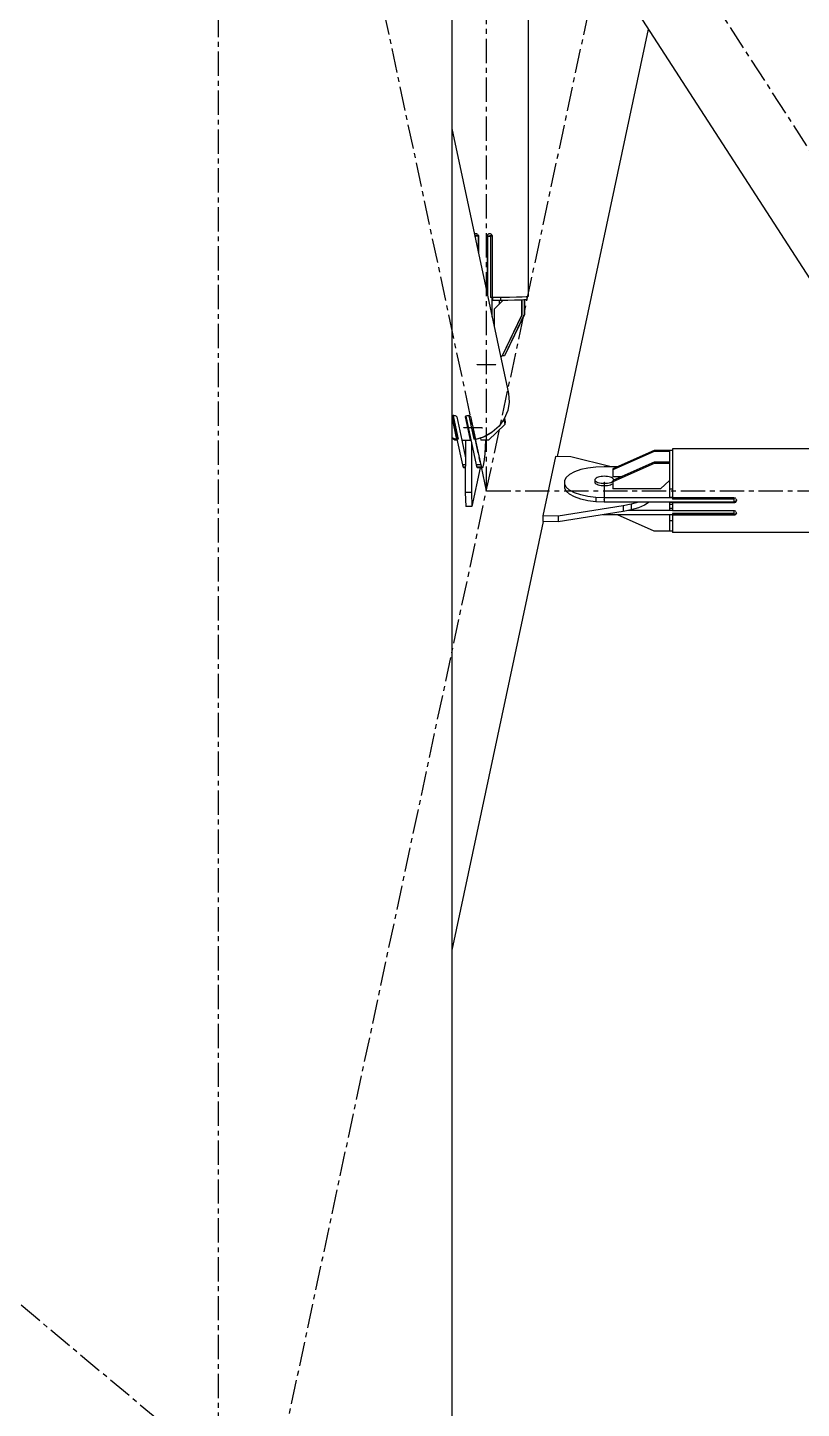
# Model space of a CAD drawing. Header units: millimetres. Extents: x 5143 to 30813, y 232 to 21408.
# Drawn here: x 11777.6 to 12030.4, y 9290.6 to 9741.5 of the extents above; entities that cross this region are included whole.
import ezdxf

# ---------------------------------------------------------------- set-up
doc = ezdxf.new("R2010")
doc.units = ezdxf.units.MM
doc.header["$LTSCALE"] = 0.25
doc.linetypes.add('CENTER', pattern=[50.8, 31.75, -6.35, 6.35, -6.35])
doc.linetypes.add('XKITLINE00', pattern=[0])

msp = doc.modelspace()

# ---------------------------------------------------------------- linework, layer by layer
at = {"color": 8, "linetype": 'CENTER'}
for p, q in [((11840, 8951.04), (11840, 10620.27)), ((11927.5, 9590.27), (11927.5, 10410.27)), ((12370, 9180.27), (11840, 10000.27)), ((11927.5, 9590.27), (11840, 10000.27)), ((11840, 9180.27), (12013.55, 9993.5)), ((11840, 9270.27), (11006.79, 9967.95)), ((11930.48, 9631.42), (11924.51, 9631.43)), ((11926.1, 9610.81), (11920.12, 9610.83)), ((11966.01, 9593.04), (11966.01, 9587.51)), ((11927.5, 9590.27), (12282.5, 9590.27))]:
    msp.add_line(p, q, dxfattribs=at)
at = {"color": 8, "linetype": 'XKITLINE00'}
for p, q in [((11941.09, 9800.66), (11941.09, 9653.69)), ((11916.2, 9794.14), (11916.2, 9217.15)), ((11947.61, 9791.69), (12224, 9364.07)), ((11980.38, 9740.98), (11950.61, 9601.49)), ((11916.2, 9708.62), (11934.67, 9622.06)), ((11923.81, 9674.17), (11923.58, 9674.05)), ((11923.63, 9674.07), (11923.58, 9674.02)), ((11923.84, 9674.18), (11923.63, 9674.07)), ((11924.78, 9673.8), (11923.7, 9673.48)), ((11923.8, 9673.37), (11923.72, 9673.37)), ((11923.8, 9673.37), (11923.8, 9673)), ((11924.84, 9673.37), (11923.8, 9673.37)), ((11924.07, 9674.21), (11923.81, 9674.17)), ((11923.86, 9674.19), (11923.81, 9674.17)), ((11924.33, 9674.17), (11924.07, 9674.21)), ((11924.56, 9674.05), (11924.33, 9674.17)), ((11924.56, 9674.05), (11924.75, 9673.86)), ((11924.75, 9673.86), (11924.87, 9673.62)), ((11924.9, 9673.39), (11924.84, 9673.37)), ((11924.84, 9673.37), (11924.84, 9668.11)), ((11924.87, 9673.62), (11924.91, 9673.36)), ((11924.91, 9673.36), (11924.91, 9667.8)), ((11927.74, 9673.61), (11927.7, 9673.35)), ((11927.75, 9673.37), (11927.7, 9673.35)), ((11927.7, 9673.35), (11927.7, 9654.73)), ((11927.86, 9673.85), (11927.74, 9673.61)), ((11927.79, 9673.63), (11927.74, 9673.61)), ((11927.79, 9673.63), (11927.75, 9673.37)), ((11927.75, 9673.37), (11927.75, 9654.49)), ((11927.91, 9673.87), (11927.79, 9673.63)), ((11929.27, 9673.79), (11927.83, 9673.36)), ((11928.87, 9673.36), (11927.83, 9673.36)), ((11927.83, 9673.36), (11927.83, 9654.11)), ((11928.05, 9674.04), (11927.86, 9673.85)), ((11928.1, 9674.06), (11927.91, 9673.87)), ((11928.29, 9674.16), (11928.05, 9674.04)), ((11928.32, 9674.17), (11928.1, 9674.06)), ((11928.55, 9674.2), (11928.29, 9674.16)), ((11928.34, 9674.18), (11928.29, 9674.16)), ((11928.82, 9674.16), (11928.55, 9674.2)), ((11929.05, 9674.04), (11928.82, 9674.16)), ((11929.35, 9673.37), (11928.87, 9673.36)), ((11928.87, 9673.36), (11928.87, 9653.37)), ((11929.24, 9673.85), (11929.05, 9674.04)), ((11929.24, 9673.85), (11929.34, 9673.62)), ((11929.34, 9673.62), (11929.41, 9673.35)), ((11929.4, 9673.38), (11929.35, 9673.37)), ((11929.35, 9673.37), (11929.35, 9653.37)), ((11929.41, 9673.35), (11929.41, 9653.36)), ((11929.32, 9653.37), (11928.87, 9653.37)), ((11929.32, 9653.37), (11929.32, 9647.1)), ((11929.35, 9653.37), (11929.32, 9653.37)), ((11932.31, 9653.38), (11929.41, 9653.36)), ((11929.44, 9653.37), (11929.41, 9653.36)), ((11929.44, 9653.37), (11929.44, 9652.37)), ((11932.07, 9652.39), (11929.44, 9652.37)), ((11932.82, 9652.4), (11930, 9649.57)), ((11931.64, 9652.39), (11931.64, 9651.22)), ((11932.07, 9653.38), (11932.07, 9652.39)), ((11934.51, 9652.42), (11932.07, 9652.39)), ((11935.03, 9653.42), (11932.31, 9653.38)), ((11936.66, 9652.47), (11934.51, 9652.42)), ((11937.37, 9653.47), (11935.03, 9653.42)), ((11938.42, 9652.52), (11936.66, 9652.47)), ((11939.22, 9653.53), (11937.37, 9653.47)), ((11938.94, 9652.55), (11938.42, 9652.52)), ((11938.96, 9652.55), (11938.94, 9652.55)), ((11938.96, 9652.55), (11938.96, 9647.55)), ((11938.97, 9652.55), (11938.96, 9652.55)), ((11939.72, 9652.58), (11938.97, 9652.55)), ((11939.05, 9652.55), (11939.05, 9647.57)), ((11940.48, 9653.61), (11939.22, 9653.53)), ((11940.5, 9652.65), (11939.72, 9652.58)), ((11939.85, 9652.59), (11939.85, 9647.81)), ((11939.94, 9652.6), (11939.94, 9647.84)), ((11941.09, 9653.69), (11940.48, 9653.61)), ((11940.74, 9652.72), (11940.5, 9652.65)), ((11940.74, 9653.64), (11940.74, 9652.72)), ((11930, 9649.57), (11930, 9643.95)), ((11938.96, 9647.55), (11932.49, 9634.07)), ((11939.05, 9647.57), (11932.58, 9634.09)), ((11939.85, 9647.81), (11933.37, 9634.33)), ((11939.94, 9647.84), (11933.46, 9634.36)), ((11939.05, 9647.57), (11938.96, 9647.55)), ((11939.94, 9647.84), (11939.85, 9647.81)), ((11932.49, 9634.07), (11932.11, 9634.07)), ((11932.58, 9634.09), (11932.49, 9634.07)), ((11933.37, 9634.33), (11932.69, 9634.33)), ((11933.46, 9634.36), (11933.37, 9634.33)), ((11934.9, 9619.25), (11934.45, 9616.44)), ((11934.67, 9622.06), (11934.9, 9619.25)), ((11916.24, 9614.74), (11916.2, 9614.69)), ((11916.41, 9614.79), (11916.24, 9614.74)), ((11916.24, 9614.74), (11917.77, 9607.58)), ((11916.29, 9614.75), (11917.86, 9607.41)), ((11916.64, 9614.81), (11916.41, 9614.79)), ((11916.68, 9614.75), (11916.58, 9614.81)), ((11916.9, 9614.8), (11916.64, 9614.81)), ((11916.68, 9614.75), (11918.3, 9607.17)), ((11917.18, 9614.75), (11916.68, 9614.75)), ((11917.16, 9614.76), (11916.9, 9614.8)), ((11917.41, 9614.69), (11917.16, 9614.76)), ((11917.61, 9614.59), (11917.41, 9614.69)), ((11917.75, 9614.49), (11917.61, 9614.59)), ((11917.75, 9614.49), (11917.81, 9614.39)), ((11917.81, 9614.39), (11919.43, 9606.8)), ((11920.62, 9614.48), (11920.6, 9614.38)), ((11920.6, 9614.38), (11922.22, 9606.79)), ((11920.72, 9614.59), (11920.62, 9614.48)), ((11920.7, 9614.57), (11922.24, 9607.35)), ((11920.89, 9614.68), (11920.72, 9614.59)), ((11920.74, 9614.6), (11924.14, 9598.7)), ((11921.12, 9614.75), (11920.89, 9614.68)), ((11921.76, 9614.74), (11921.1, 9614.74)), ((11921.38, 9614.79), (11921.12, 9614.75)), ((11921.65, 9614.8), (11921.38, 9614.79)), ((11921.89, 9614.78), (11921.65, 9614.8)), ((11921.84, 9614.78), (11921.76, 9614.74)), ((11921.76, 9614.74), (11923.38, 9607.15)), ((11922.1, 9614.73), (11921.89, 9614.78)), ((11922.21, 9614.65), (11922.1, 9614.73)), ((11922.3, 9614.57), (11922.21, 9614.65)), ((11922.3, 9614.57), (11923.92, 9606.98)), ((11934.45, 9616.44), (11933.34, 9613.77)), ((11916.2, 9614.25), (11917.74, 9606.99)), ((11933.55, 9611.89), (11928.17, 9606.78)), ((11931.63, 9611.38), (11929.4, 9609.39)), ((11933.34, 9613.77), (11931.63, 9611.38)), ((11933.19, 9613.56), (11933.55, 9611.89)), ((11933.37, 9613.83), (11933.58, 9612.81)), ((11933.58, 9612.81), (11933.55, 9611.89)), ((11917.74, 9606.99), (11916.2, 9607.51)), ((11917.21, 9606.81), (11916.2, 9607.49)), ((11917.93, 9606.8), (11917.21, 9606.81)), ((11917.77, 9607.58), (11917.74, 9606.99)), ((11917.84, 9606.99), (11917.74, 9607.02)), ((11917.77, 9607.8), (11917.76, 9607.37)), ((11917.76, 9607.37), (11917.84, 9606.99)), ((11917.85, 9607.17), (11917.84, 9606.99)), ((11917.86, 9607.41), (11917.85, 9607.17)), ((11918.3, 9607.17), (11917.85, 9607.17)), ((11917.85, 9607.17), (11919.65, 9598.71)), ((11918.3, 9607.17), (11917.86, 9607.41)), ((11919.42, 9606.8), (11920.65, 9601.06)), ((11920.82, 9606.65), (11919.43, 9606.8)), ((11919.5, 9606.79), (11919.52, 9606.71)), ((11920.22, 9606.66), (11919.52, 9606.71)), ((11920.2, 9606.72), (11920.22, 9606.66)), ((11920.91, 9606.64), (11920.22, 9606.66)), ((11920.66, 9606.65), (11920.61, 9589.7)), ((11922.22, 9606.79), (11920.82, 9606.65)), ((11921.61, 9606.66), (11920.91, 9606.64)), ((11921.6, 9606.73), (11921.61, 9606.66)), ((11922.31, 9606.71), (11921.61, 9606.66)), ((11922.24, 9607.35), (11922.22, 9606.79)), ((11922.25, 9607.55), (11922.23, 9607.09)), ((11922.23, 9607.09), (11922.31, 9606.71)), ((11922.33, 9607.17), (11922.31, 9606.71)), ((11922.65, 9605.66), (11922.61, 9589.7)), ((11923.83, 9607.39), (11923.38, 9607.15)), ((11923.83, 9607.15), (11923.38, 9607.15)), ((11923.83, 9607.38), (11923.83, 9607.15)), ((11923.83, 9607.15), (11925.63, 9598.69)), ((11926.77, 9607.89), (11923.92, 9606.98)), ((11926.6, 9607.8), (11924.01, 9606.98)), ((11924.01, 9607.01), (11924.01, 9606.98)), ((11925.53, 9607.46), (11925.68, 9606.79)), ((11928.17, 9606.78), (11925.68, 9606.79)), ((11926.59, 9607.83), (11926.6, 9607.8)), ((11926.73, 9607.87), (11926.6, 9607.8)), ((11929.4, 9609.39), (11926.77, 9607.89)), ((11927.19, 9606.78), (11927.11, 9604.6)), ((11927.37, 9606.78), (11927.15, 9605.74)), ((11928.96, 9609.1), (11927.19, 9608.13)), ((11929.1, 9609.21), (11928.96, 9609.1)), ((11926.96, 9602.34), (11926.78, 9600.45)), ((11927.11, 9604.6), (11926.96, 9602.34)), ((11950.05, 9601.51), (11945.92, 9582.13)), ((11955.03, 9601.34), (11950.05, 9601.51)), ((11968.23, 9598.13), (11955.03, 9601.34)), ((11982.31, 9603.47), (11968.81, 9597.48)), ((11982.31, 9603.08), (11968.81, 9597.09)), ((11987.31, 9603.47), (11982.31, 9603.47)), ((11982.31, 9603.47), (11982.31, 9603.08)), ((11987.31, 9603.08), (11982.31, 9603.08)), ((11988.31, 9603.47), (11987.31, 9603.47)), ((11987.31, 9603.47), (11987.31, 9599.21)), ((11988.31, 9603.91), (11988.31, 9587.96)), ((12041.01, 9603.91), (11988.31, 9603.91)), ((11920.64, 9598.7), (11919.65, 9598.71)), ((11919.65, 9598.71), (11919.89, 9597.94)), ((11920.64, 9597.94), (11919.89, 9597.94)), ((11920.13, 9597.73), (11919.89, 9597.94)), ((11920.64, 9597.73), (11920.13, 9597.73)), ((11925.44, 9597.72), (11922.76, 9585.13)), ((11925.63, 9598.69), (11924.14, 9598.7)), ((11924.14, 9598.7), (11924.37, 9597.93)), ((11925.86, 9597.92), (11924.37, 9597.93)), ((11924.61, 9597.72), (11924.37, 9597.93)), ((11926.1, 9597.72), (11924.61, 9597.72)), ((11925.63, 9598.69), (11925.86, 9597.92)), ((11926.1, 9597.72), (11925.86, 9597.92)), ((11926.34, 9598.09), (11926.1, 9597.72)), ((11926.57, 9599.01), (11926.34, 9598.09)), ((11926.78, 9600.45), (11926.57, 9599.01)), ((11956.28, 9596.45), (11954.67, 9595.59)), ((11958.31, 9597.16), (11956.28, 9596.45)), ((11960.68, 9597.69), (11958.31, 9597.16)), ((11963.29, 9598.02), (11960.68, 9597.69)), ((11966.01, 9598.13), (11963.29, 9598.02)), ((11970.28, 9598.13), (11966.01, 9598.13)), ((11982.31, 9599.58), (11968.81, 9593.59)), ((11982.31, 9599.19), (11968.81, 9593.2)), ((11968.81, 9597.48), (11968.81, 9594.79)), ((11987.31, 9599.58), (11982.31, 9599.58)), ((11982.31, 9599.58), (11982.31, 9599.19)), ((11987.31, 9599.19), (11982.31, 9599.19)), ((11987.31, 9599.21), (11987.31, 9599.19)), ((11987.31, 9599.19), (11987.31, 9599.17)), ((11987.31, 9599.17), (11987.31, 9593.52)), ((11953.55, 9594.61), (11952.98, 9593.57)), ((11952.98, 9593.57), (11952.98, 9591.12)), ((11952.98, 9592.51), (11953.55, 9591.46)), ((11954.67, 9595.59), (11953.55, 9594.61)), ((11962.96, 9593.98), (11962.91, 9593.78)), ((11962.91, 9593.78), (11962.91, 9593.04)), ((11962.91, 9593.78), (11962.96, 9593.57)), ((11962.91, 9593.04), (11962.96, 9592.83)), ((11963.1, 9594.19), (11962.96, 9593.98)), ((11962.96, 9593.57), (11963.1, 9593.36)), ((11962.96, 9592.83), (11963.1, 9592.63)), ((11963.33, 9594.38), (11963.1, 9594.19)), ((11963.33, 9593.17), (11963.1, 9593.36)), ((11963.33, 9592.44), (11963.1, 9592.63)), ((11963.64, 9594.55), (11963.33, 9594.38)), ((11963.64, 9593), (11963.33, 9593.17)), ((11963.64, 9592.26), (11963.33, 9592.44)), ((11964.02, 9594.7), (11963.64, 9594.55)), ((11964.02, 9592.85), (11963.64, 9593)), ((11964.02, 9592.12), (11963.64, 9592.26)), ((11964.46, 9594.82), (11964.02, 9594.7)), ((11964.46, 9592.73), (11964.02, 9592.85)), ((11964.46, 9591.99), (11964.02, 9592.12)), ((11964.95, 9594.91), (11964.46, 9594.82)), ((11964.95, 9592.64), (11964.46, 9592.73)), ((11964.95, 9591.91), (11964.46, 9591.99)), ((11965.47, 9594.96), (11964.95, 9594.91)), ((11965.47, 9592.59), (11964.95, 9592.64)), ((11965.47, 9591.85), (11964.95, 9591.91)), ((11966.01, 9594.98), (11965.47, 9594.96)), ((11966.01, 9592.57), (11965.47, 9592.59)), ((11966.01, 9591.83), (11965.47, 9591.85)), ((11966.55, 9594.96), (11966.01, 9594.98)), ((11966.55, 9592.59), (11966.01, 9592.57)), ((11966.01, 9592.57), (11966.01, 9591.83)), ((11966.55, 9591.85), (11966.01, 9591.83)), ((11967.07, 9594.91), (11966.55, 9594.96)), ((11967.07, 9592.64), (11966.55, 9592.59)), ((11967.07, 9591.91), (11966.55, 9591.85)), ((11967.56, 9594.82), (11967.07, 9594.91)), ((11967.56, 9592.73), (11967.07, 9592.64)), ((11967.56, 9591.99), (11967.07, 9591.91)), ((11968.01, 9594.7), (11967.56, 9594.82)), ((11968.01, 9592.85), (11967.56, 9592.73)), ((11968.01, 9592.12), (11967.56, 9591.99)), ((11968.39, 9594.55), (11968.01, 9594.7)), ((11968.39, 9593), (11968.01, 9592.85)), ((11968.39, 9592.26), (11968.01, 9592.12)), ((11968.7, 9594.38), (11968.39, 9594.55)), ((11968.7, 9593.17), (11968.39, 9593)), ((11968.7, 9592.44), (11968.39, 9592.26)), ((11968.93, 9594.19), (11968.7, 9594.38)), ((11968.81, 9593.27), (11968.7, 9593.17)), ((11968.81, 9592.53), (11968.7, 9592.44)), ((11971.51, 9594.79), (11968.81, 9594.79)), ((11968.81, 9593.59), (11968.81, 9590.9)), ((11968.93, 9594.19), (11969.07, 9593.98)), ((11969.07, 9593.98), (11969.11, 9593.78)), ((11969.11, 9593.78), (11969.1, 9593.72)), ((11969.11, 9593.78), (11969.11, 9593.72)), ((11987.31, 9593.66), (11984.31, 9590.9)), ((11987.31, 9593.52), (11987.31, 9588.12)), ((11922.61, 9589.7), (11920.61, 9589.7)), ((11920.61, 9589.7), (11920.77, 9585.14)), ((11922.61, 9589.7), (11922.76, 9585.13)), ((11952.98, 9591.12), (11953.55, 9590.08)), ((11954.67, 9590.49), (11953.55, 9591.46)), ((11954.67, 9589.11), (11953.55, 9590.08)), ((11956.28, 9589.63), (11954.67, 9590.49)), ((11956.28, 9588.25), (11954.67, 9589.11)), ((11958.31, 9588.92), (11956.28, 9589.63)), ((11958.31, 9587.54), (11956.28, 9588.25)), ((11960.68, 9588.38), (11958.31, 9588.92)), ((11960.68, 9587), (11958.31, 9587.54)), ((11963.29, 9588.06), (11960.68, 9588.38)), ((11966.01, 9587.94), (11963.29, 9588.06)), ((11963.29, 9588.06), (11963.29, 9586.67)), ((11988.31, 9587.94), (11966.01, 9587.94)), ((11966.01, 9587.94), (11966.01, 9586.56)), ((11984.31, 9590.9), (11968.81, 9590.9)), ((11988.31, 9590.83), (11987.31, 9590.83)), ((11988.31, 9588.12), (11987.31, 9588.12)), ((12008.31, 9587.96), (11988.31, 9587.96)), ((11988.31, 9587.94), (11988.31, 9587.53)), ((12008.31, 9587.53), (11988.31, 9587.53)), ((12008.58, 9587.9), (12008.31, 9587.96)), ((12008.31, 9587.96), (12008.31, 9586.56)), ((12008.81, 9587.8), (12008.58, 9587.9)), ((12009, 9587.62), (12008.81, 9587.8)), ((12009, 9587.62), (12009.12, 9587.39)), ((12009.12, 9587.39), (12009.16, 9587.14)), ((11922.76, 9585.13), (11920.77, 9585.14)), ((11972.15, 9585.32), (11950.9, 9581.97)), ((11972.15, 9583.48), (11950.9, 9580.12)), ((11963.29, 9586.67), (11960.68, 9587)), ((11966.01, 9586.56), (11963.29, 9586.67)), ((12008.31, 9586.56), (11966.01, 9586.56)), ((11974.79, 9585.86), (11972.15, 9585.32)), ((11972.15, 9585.32), (11972.15, 9583.48)), ((11974.79, 9584.01), (11972.15, 9583.48)), ((11988.31, 9583.8), (11973.73, 9583.8)), ((11977.13, 9586.56), (11974.79, 9585.86)), ((11974.79, 9585.86), (11974.79, 9584.01)), ((11977.15, 9584.72), (11974.79, 9584.01)), ((11979.13, 9585.59), (11977.15, 9584.72)), ((11980.64, 9586.56), (11979.13, 9585.59)), ((11987.31, 9586.56), (11987.31, 9585.12)), ((11988.31, 9586.44), (11987.31, 9586.44)), ((11988.31, 9585.77), (11987.31, 9585.77)), ((11987.31, 9585.12), (11987.31, 9583.86)), ((11988.31, 9584.48), (11987.31, 9584.48)), ((11988.31, 9583.86), (11987.31, 9583.86)), ((11988.31, 9586.56), (11988.31, 9586.44)), ((12008.31, 9586.55), (11988.31, 9586.55)), ((11988.31, 9586.55), (11988.31, 9583.74)), ((12008.31, 9586.32), (11988.31, 9586.32)), ((12008.31, 9583.74), (11988.31, 9583.74)), ((12008.31, 9582.83), (11988.31, 9582.83)), ((11988.31, 9582.83), (11988.31, 9582.42)), ((12008.58, 9586.59), (12008.31, 9586.55)), ((12008.31, 9586.56), (12008.31, 9586.55)), ((12008.31, 9586.55), (12008.31, 9586.32)), ((12008.58, 9586.36), (12008.31, 9586.32)), ((12008.58, 9583.7), (12008.31, 9583.74)), ((12008.31, 9583.74), (12008.31, 9582.52)), ((12008.81, 9586.71), (12008.58, 9586.59)), ((12008.58, 9586.59), (12008.58, 9586.36)), ((12008.81, 9586.47), (12008.58, 9586.36)), ((12008.81, 9583.6), (12008.58, 9583.7)), ((12009, 9586.89), (12008.81, 9586.71)), ((12009, 9586.66), (12008.81, 9586.47)), ((12009, 9583.43), (12008.81, 9583.6)), ((12009, 9582.79), (12008.85, 9582.65)), ((12009.12, 9587.12), (12009, 9586.89)), ((12009.12, 9586.88), (12009, 9586.66)), ((12009, 9583.43), (12009.12, 9583.22)), ((12009.12, 9582.99), (12009, 9582.79)), ((12009.12, 9582.76), (12009, 9582.55)), ((12009.14, 9587.25), (12009.12, 9587.12)), ((12009.16, 9587.14), (12009.12, 9586.88)), ((12009.12, 9583.22), (12009.16, 9582.99)), ((12009.14, 9583.11), (12009.12, 9582.99)), ((12009.16, 9582.99), (12009.12, 9582.76)), ((11946.09, 9580.28), (11916.2, 9440.21)), ((11950.9, 9581.97), (11945.92, 9582.13)), ((11945.92, 9582.13), (11945.92, 9581.89)), ((11945.92, 9581.88), (11945.92, 9580.28)), ((11950.9, 9580.12), (11945.92, 9580.28)), ((11950.9, 9581.97), (11950.9, 9580.12)), ((11966.01, 9582.42), (11965.53, 9582.44)), ((11966.01, 9582.51), (11966.01, 9582.42)), ((11988.31, 9582.42), (11966.01, 9582.42)), ((11982.31, 9577.08), (11970.28, 9582.42)), ((11987.31, 9582.41), (11987.31, 9578.81)), ((11988.31, 9580.4), (11987.31, 9580.4)), ((11987.31, 9578.81), (11987.31, 9577.11)), ((12008.31, 9582.52), (11988.31, 9582.52)), ((12008.31, 9582.5), (11988.31, 9582.5)), ((11988.31, 9582.42), (11988.31, 9582.25)), ((12008.31, 9582.25), (11988.31, 9582.25)), ((11988.31, 9582.25), (11988.31, 9576.64)), ((12008.58, 9582.53), (12008.31, 9582.5)), ((12008.31, 9582.5), (12008.31, 9582.25)), ((12008.58, 9582.3), (12008.31, 9582.25)), ((12008.81, 9582.63), (12008.58, 9582.53)), ((12008.81, 9582.39), (12008.58, 9582.3)), ((12008.85, 9582.65), (12008.81, 9582.63)), ((12009, 9582.55), (12008.83, 9582.41)), ((11987.31, 9577.08), (11982.31, 9577.08)), ((11987.31, 9577.11), (11987.31, 9577.1)), ((11987.31, 9577.1), (11987.31, 9577.08)), ((11988.31, 9577.08), (11987.31, 9577.08)), ((12041.01, 9576.64), (11988.31, 9576.64))]:
    msp.add_line(p, q, dxfattribs=at)
for centre in [(11924.51, 9631.43), (11930.48, 9631.42), (11920.12, 9610.83), (11926.1, 9610.81), (11966.01, 9593.04), (11927.5, 9590.27), (11927.5, 9590.27), (11927.5, 9590.27), (11966.01, 9587.51)]:
    msp.add_circle(centre, 0.05, dxfattribs=at)

doc.saveas('drawing.dxf')
